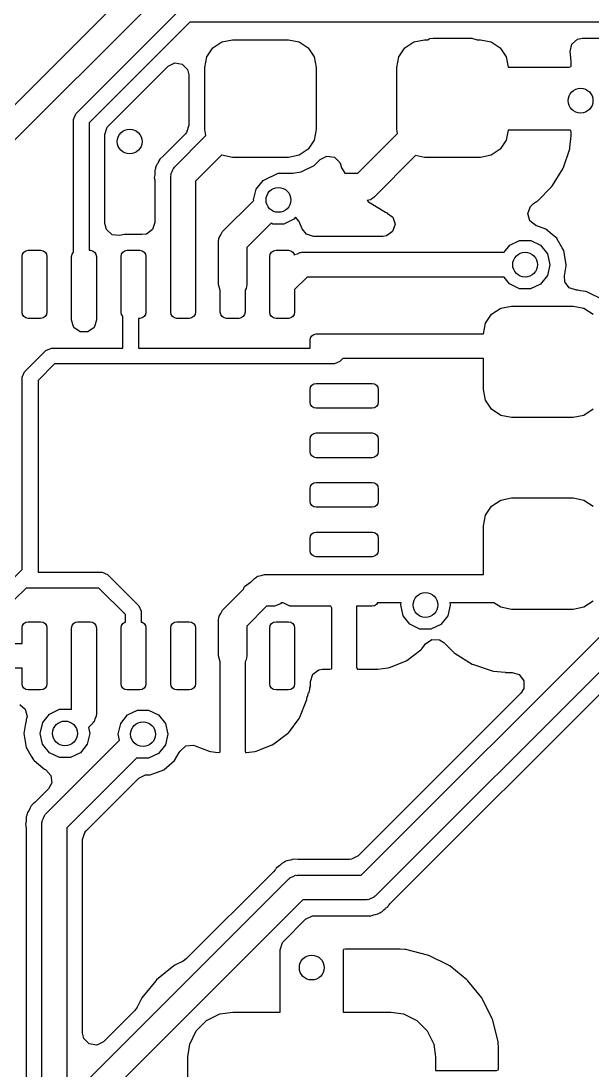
# Model space of a CAD drawing. Extents: x 3.59 to 5.68, y -3.55 to -1.66.
# Drawn here: x 3.7494 to 3.9312, y -2.2166 to -1.8828 of the extents above; entities that cross this region are included whole.
import ezdxf

# ---------------------------------------------------------------- set-up
doc = ezdxf.new("R2010")
doc.units = 0
doc.header["$MEASUREMENT"] = 0
doc.layers.add('BLACK', color=7, linetype='CONTINUOUS')

msp = doc.modelspace()

# ---------------------------------------------------------------- linework, layer by layer
at = {"layer": 'BLACK', "linetype": 'CONTINUOUS'}
for p, q in [((3.70438, -1.95248), (3.84259, -1.81426)), ((3.84701, -1.82098), (3.7111, -1.95689)), ((3.76677, -1.91237), (3.8002, -1.87894)), ((3.803, -1.88321), (3.77104, -1.91518)), ((4.02503, -1.88321), (3.803, -1.88321)), ((3.81037, -1.89138), (3.81325, -1.88946)), ((3.81325, -1.88946), (3.81664, -1.88878)), ((3.81664, -1.88878), (3.83435, -1.88878)), ((3.83435, -1.88878), (3.83774, -1.88946)), ((3.83774, -1.88946), (3.84062, -1.89138)), ((3.8714, -1.89138), (3.87427, -1.88946)), ((3.87427, -1.88946), (3.87766, -1.88878)), ((3.87766, -1.88878), (3.87871, -1.88878)), ((3.87871, -1.88878), (3.87921, -1.88842)), ((3.87921, -1.88842), (3.88042, -1.88823)), ((3.88042, -1.88823), (3.89262, -1.88823)), ((3.89262, -1.88823), (3.89433, -1.88878)), ((3.89433, -1.88878), (3.89538, -1.88878)), ((3.89538, -1.88878), (3.89877, -1.88946)), ((3.89877, -1.88946), (3.90164, -1.89138)), ((3.92441, -1.89017), (3.9262, -1.88856)), ((3.9262, -1.88856), (3.92778, -1.88823)), ((3.92778, -1.88823), (4.02134, -1.88823)), ((3.80845, -1.89425), (3.81037, -1.89138)), ((3.84062, -1.89138), (3.84254, -1.89425)), ((3.86948, -1.89425), (3.8714, -1.89138)), ((3.90164, -1.89138), (3.90356, -1.89425)), ((3.9239, -1.89253), (3.92441, -1.89017)), ((3.92423, -1.89562), (3.9239, -1.89253)), ((3.79611, -1.89721), (3.79825, -1.89611)), ((3.79825, -1.89611), (3.80063, -1.89649)), ((3.80778, -1.89764), (3.80845, -1.89425)), ((3.84254, -1.89425), (3.84321, -1.89764)), ((3.8688, -1.89764), (3.86948, -1.89425)), ((3.90356, -1.89425), (3.9042, -1.89748)), ((3.92424, -1.89583), (3.92423, -1.89562)), ((3.92424, -1.89716), (3.92424, -1.89583)), ((3.7772, -1.91611), (3.79611, -1.89721)), ((3.80063, -1.89649), (3.80234, -1.89819)), ((3.80234, -1.89819), (3.80276, -1.89996)), ((3.80778, -1.91733), (3.80778, -1.89764)), ((3.84321, -1.89764), (3.84321, -1.91733)), ((3.8688, -1.91733), (3.8688, -1.89764)), ((3.9042, -1.89748), (3.92362, -1.89748)), ((3.92362, -1.89748), (3.92412, -1.89732)), ((3.92412, -1.89732), (3.92424, -1.89716)), ((3.80276, -1.89996), (3.80276, -1.91594)), ((3.76604, -1.91414), (3.76677, -1.91237)), ((3.76604, -1.95629), (3.76604, -1.91414)), ((3.77104, -1.91518), (3.77104, -1.95571)), ((3.7768, -1.91658), (3.7772, -1.91611)), ((3.80276, -1.91594), (3.80202, -1.91823)), ((3.77606, -1.91887), (3.7768, -1.91658)), ((3.77606, -1.92102), (3.77606, -1.91887)), ((3.80162, -1.9187), (3.79479, -1.92552)), ((3.79811, -1.92931), (3.80816, -1.91925)), ((3.80202, -1.91823), (3.80162, -1.9187)), ((3.80816, -1.91925), (3.80778, -1.91733)), ((3.84321, -1.91733), (3.84254, -1.92072)), ((3.85645, -1.93119), (3.86905, -1.91859)), ((3.86905, -1.91859), (3.8688, -1.91733)), ((3.9042, -1.91748), (3.90356, -1.92072)), ((3.92391, -1.91748), (3.9042, -1.91748)), ((3.92385, -1.92301), (3.92423, -1.91934)), ((3.92407, -1.9176), (3.92391, -1.91748)), ((3.92424, -1.9181), (3.92407, -1.9176)), ((3.92423, -1.91934), (3.92424, -1.91914)), ((3.92424, -1.91914), (3.92424, -1.9181)), ((3.77604, -1.9211), (3.77606, -1.92102)), ((3.77606, -1.92119), (3.77604, -1.9211)), ((3.77606, -1.94722), (3.77606, -1.92119)), ((3.84254, -1.92072), (3.84062, -1.92359)), ((3.90356, -1.92072), (3.90164, -1.92359)), ((3.79465, -1.92566), (3.79348, -1.92671)), ((3.79479, -1.92552), (3.79465, -1.92566)), ((3.81312, -1.92543), (3.80483, -1.93372)), ((3.81325, -1.92551), (3.81312, -1.92543)), ((3.81664, -1.92619), (3.81325, -1.92551)), ((3.83435, -1.92619), (3.81664, -1.92619)), ((3.83774, -1.92551), (3.83435, -1.92619)), ((3.84062, -1.92359), (3.83774, -1.92551)), ((3.84446, -1.92684), (3.84661, -1.92575)), ((3.84661, -1.92575), (3.84899, -1.92612)), ((3.84899, -1.92612), (3.85069, -1.92782)), ((3.87476, -1.92561), (3.8615, -1.93887)), ((3.87766, -1.92619), (3.87476, -1.92561)), ((3.89538, -1.92619), (3.87766, -1.92619)), ((3.89877, -1.92551), (3.89538, -1.92619)), ((3.90164, -1.92359), (3.89877, -1.92551)), ((3.92178, -1.92939), (3.92376, -1.92342)), ((3.92376, -1.92342), (3.92385, -1.92301)), ((3.79216, -1.92951), (3.7921, -1.92981)), ((3.79228, -1.92921), (3.79216, -1.92951)), ((3.79234, -1.92881), (3.79228, -1.92921)), ((3.79256, -1.92847), (3.79234, -1.92881)), ((3.79283, -1.92806), (3.79256, -1.92847)), ((3.79256, -1.92847), (3.79256, -1.92847)), ((3.79312, -1.92752), (3.79283, -1.92806)), ((3.7933, -1.92713), (3.79312, -1.92752)), ((3.79332, -1.92708), (3.7933, -1.92713)), ((3.79348, -1.92671), (3.79332, -1.92708)), ((3.79332, -1.92708), (3.79332, -1.92708)), ((3.79796, -1.92959), (3.79811, -1.92931)), ((3.8384, -1.9308), (3.84254, -1.92877)), ((3.84254, -1.92877), (3.84446, -1.92684)), ((3.85069, -1.92782), (3.85092, -1.92836)), ((3.85092, -1.92836), (3.85128, -1.92944)), ((3.85128, -1.92944), (3.85147, -1.92984)), ((3.92159, -1.9298), (3.92178, -1.92939)), ((3.79189, -1.93169), (3.79175, -1.93257)), ((3.79175, -1.93257), (3.79185, -1.93297)), ((3.79193, -1.93108), (3.79189, -1.93169)), ((3.7921, -1.92981), (3.79193, -1.93019)), ((3.79193, -1.93019), (3.79193, -1.93108)), ((3.79695, -1.93209), (3.79705, -1.93179)), ((3.79695, -1.9754), (3.79695, -1.93209)), ((3.797, -1.93147), (3.79742, -1.93065)), ((3.79705, -1.93179), (3.797, -1.93147)), ((3.79742, -1.93065), (3.7977, -1.92978)), ((3.7977, -1.92978), (3.79796, -1.92959)), ((3.82629, -1.93352), (3.82892, -1.93226)), ((3.82892, -1.93226), (3.82894, -1.93223)), ((3.82894, -1.93223), (3.83113, -1.93123)), ((3.83113, -1.93123), (3.83157, -1.9312)), ((3.83157, -1.9312), (3.83384, -1.9312)), ((3.83384, -1.9312), (3.83391, -1.93119)), ((3.83391, -1.93119), (3.8358, -1.93119)), ((3.8358, -1.93119), (3.8384, -1.9308)), ((3.85147, -1.92984), (3.8523, -1.93119)), ((3.8523, -1.93119), (3.85645, -1.93119)), ((3.9183, -1.93514), (3.92159, -1.9298)), ((3.79185, -1.93297), (3.79187, -1.93329)), ((3.79187, -1.93329), (3.79193, -1.93378)), ((3.79193, -1.93378), (3.79193, -1.94682)), ((3.80483, -1.93372), (3.80483, -1.9754)), ((3.8241, -1.93626), (3.82629, -1.93352)), ((3.91359, -1.93994), (3.91802, -1.93549)), ((3.91802, -1.93549), (3.9183, -1.93514)), ((3.82331, -1.93967), (3.8241, -1.93626)), ((3.86065, -1.9395), (3.86047, -1.93964)), ((3.86075, -1.93947), (3.86065, -1.9395)), ((3.86086, -1.93935), (3.86075, -1.93947)), ((3.8615, -1.93887), (3.86086, -1.93935)), ((3.81346, -1.94977), (3.82336, -1.93987)), ((3.82336, -1.93987), (3.82331, -1.93967)), ((3.86047, -1.93964), (3.8594, -1.93987)), ((3.8594, -1.93987), (3.85949, -1.93997)), ((3.85949, -1.93997), (3.85985, -1.94025)), ((3.85985, -1.94025), (3.86519, -1.94354)), ((3.91043, -1.94399), (3.91125, -1.94173)), ((3.91125, -1.94173), (3.91227, -1.94081)), ((3.91227, -1.94081), (3.91323, -1.94022)), ((3.91323, -1.94022), (3.91359, -1.93994)), ((3.83608, -1.94586), (3.83292, -1.94737)), ((3.83666, -1.94513), (3.83608, -1.94586)), ((3.83776, -1.94658), (3.83666, -1.94513)), ((3.86519, -1.94354), (3.8658, -1.94383)), ((3.8658, -1.94383), (3.86578, -1.94388)), ((3.86578, -1.94388), (3.86751, -1.94515)), ((3.86751, -1.94515), (3.86824, -1.94744)), ((3.91109, -1.94631), (3.91043, -1.94399)), ((3.77655, -1.94913), (3.77606, -1.94722)), ((3.77832, -1.95076), (3.77655, -1.94913)), ((3.79119, -1.94911), (3.78924, -1.95053)), ((3.79193, -1.94682), (3.79119, -1.94911)), ((3.82887, -1.94709), (3.82114, -1.95482)), ((3.82942, -1.94736), (3.82887, -1.94709)), ((3.83292, -1.94737), (3.82942, -1.94736)), ((3.83802, -1.94704), (3.83776, -1.94658)), ((3.83874, -1.94886), (3.83802, -1.94704)), ((3.84007, -1.95057), (3.83874, -1.94886)), ((3.86824, -1.94744), (3.86748, -1.94973)), ((3.91299, -1.94779), (3.91109, -1.94631)), ((3.91614, -1.94894), (3.91299, -1.94779)), ((3.91822, -1.95068), (3.91614, -1.94894)), ((3.78071, -1.95105), (3.77832, -1.95076)), ((3.7823, -1.95073), (3.78071, -1.95105)), ((3.78249, -1.95069), (3.7823, -1.95073)), ((3.7878, -1.95069), (3.78249, -1.95069)), ((3.78924, -1.95053), (3.7878, -1.95068)), ((3.7878, -1.95068), (3.7878, -1.95069)), ((3.81214, -1.95296), (3.81225, -1.95216)), ((3.81224, -1.952), (3.81229, -1.95191)), ((3.81225, -1.95216), (3.81224, -1.952)), ((3.81229, -1.95191), (3.81232, -1.95168)), ((3.81232, -1.95168), (3.81292, -1.95075)), ((3.81292, -1.95075), (3.81346, -1.94977)), ((3.84237, -1.95132), (3.84007, -1.95057)), ((3.86434, -1.95132), (3.84237, -1.95132)), ((3.86553, -1.95114), (3.86434, -1.95132)), ((3.86748, -1.94973), (3.86553, -1.95114)), ((3.9047, -1.95411), (3.90785, -1.9526)), ((3.90785, -1.9526), (3.91136, -1.9526)), ((3.91136, -1.9526), (3.91451, -1.95412)), ((3.91923, -1.95152), (3.91822, -1.95068)), ((3.91963, -1.95186), (3.91923, -1.95152)), ((3.9198, -1.95216), (3.91963, -1.95186)), ((3.92138, -1.9549), (3.9198, -1.95216)), ((3.75029, -1.95629), (3.75092, -1.95586)), ((3.75092, -1.95586), (3.75168, -1.95571)), ((3.75168, -1.95571), (3.75561, -1.95571)), ((3.75561, -1.95571), (3.75637, -1.95586)), ((3.75637, -1.95586), (3.75701, -1.95629)), ((3.77104, -1.95571), (3.77136, -1.95571)), ((3.77136, -1.95571), (3.77212, -1.95586)), ((3.77212, -1.95586), (3.77275, -1.95629)), ((3.78178, -1.95629), (3.78242, -1.95586)), ((3.78242, -1.95586), (3.78317, -1.95571)), ((3.78317, -1.95571), (3.78711, -1.95571)), ((3.78711, -1.95571), (3.78786, -1.95586)), ((3.78786, -1.95586), (3.7885, -1.95629)), ((3.81214, -1.96654), (3.81214, -1.95296)), ((3.82114, -1.95482), (3.82114, -1.96654)), ((3.82903, -1.95629), (3.82966, -1.95586)), ((3.82966, -1.95586), (3.83042, -1.95571)), ((3.83042, -1.95571), (3.83435, -1.95571)), ((3.83435, -1.95571), (3.83511, -1.95586)), ((3.83511, -1.95586), (3.83575, -1.95629)), ((3.90292, -1.95634), (3.9047, -1.95411)), ((3.91451, -1.95412), (3.91669, -1.95686)), ((3.9219, -1.9558), (3.92138, -1.9549)), ((3.92269, -1.96028), (3.9219, -1.9558)), ((3.74971, -1.95768), (3.74986, -1.95693)), ((3.74971, -1.9754), (3.74971, -1.95768)), ((3.74986, -1.95693), (3.75029, -1.95629)), ((3.75701, -1.95629), (3.75743, -1.95693)), ((3.75743, -1.95693), (3.75758, -1.95768)), ((3.75758, -1.95768), (3.75758, -1.9754)), ((3.76546, -1.95768), (3.76561, -1.95693)), ((3.76546, -1.9779), (3.76546, -1.95768)), ((3.76561, -1.95693), (3.76603, -1.95629)), ((3.76603, -1.95629), (3.76604, -1.95629)), ((3.77275, -1.95629), (3.77318, -1.95693)), ((3.77318, -1.95693), (3.77333, -1.95768)), ((3.77333, -1.95768), (3.77333, -1.9779)), ((3.7812, -1.95768), (3.78135, -1.95693)), ((3.7812, -1.9754), (3.7812, -1.95768)), ((3.78135, -1.95693), (3.78178, -1.95629)), ((3.7885, -1.95629), (3.78893, -1.95693)), ((3.78893, -1.95693), (3.78908, -1.95768)), ((3.78908, -1.95768), (3.78908, -1.9754)), ((3.82845, -1.95768), (3.8286, -1.95693)), ((3.82845, -1.9754), (3.82845, -1.95768)), ((3.8286, -1.95693), (3.82903, -1.95629)), ((3.83575, -1.95629), (3.83617, -1.95693)), ((3.83617, -1.95693), (3.83623, -1.95723)), ((3.83623, -1.95723), (3.83634, -1.95709)), ((3.83634, -1.95709), (3.83721, -1.95681)), ((3.83721, -1.95681), (3.83803, -1.95639)), ((3.83803, -1.95639), (3.83835, -1.95644)), ((3.83835, -1.95644), (3.83865, -1.95634)), ((3.83865, -1.95634), (3.90292, -1.95634)), ((3.91669, -1.95686), (3.91747, -1.96028)), ((3.91747, -1.9603), (3.91668, -1.96371)), ((3.91747, -1.96028), (3.91747, -1.9603)), ((3.92206, -1.96383), (3.92263, -1.96061)), ((3.92263, -1.96061), (3.92269, -1.96028)), ((3.84028, -1.96421), (3.83632, -1.96817)), ((3.90292, -1.96421), (3.84028, -1.96421)), ((3.90468, -1.96642), (3.90292, -1.96421)), ((3.91668, -1.96371), (3.91449, -1.96645)), ((3.92219, -1.96572), (3.92206, -1.96383)), ((3.92361, -1.96767), (3.92219, -1.96572)), ((3.8127, -1.96846), (3.81214, -1.96654)), ((3.8127, -1.9754), (3.8127, -1.96846)), ((3.82095, -1.96782), (3.82057, -1.9684)), ((3.82057, -1.9684), (3.82057, -1.9754)), ((3.82114, -1.96654), (3.82095, -1.96782)), ((3.83632, -1.96817), (3.83632, -1.9754)), ((3.90783, -1.96795), (3.90468, -1.96642)), ((3.91133, -1.96796), (3.90783, -1.96795)), ((3.91449, -1.96645), (3.91133, -1.96796)), ((3.9259, -1.96841), (3.92361, -1.96767)), ((3.92622, -1.96841), (3.9259, -1.96841)), ((3.92636, -1.96843), (3.92622, -1.96841)), ((3.92716, -1.96855), (3.92636, -1.96843)), ((3.92636, -1.96843), (3.92636, -1.96843)), ((3.92893, -1.9688), (3.92716, -1.96855)), ((3.9292, -1.96894), (3.92893, -1.9688)), ((3.93088, -1.96976), (3.9292, -1.96894)), ((3.9292, -1.96894), (3.9292, -1.96894)), ((3.93308, -1.97083), (3.93088, -1.96976)), ((3.74986, -1.97615), (3.74971, -1.9754)), ((3.75029, -1.97679), (3.74986, -1.97615)), ((3.75743, -1.97615), (3.75701, -1.97679)), ((3.75758, -1.9754), (3.75743, -1.97615)), ((3.78135, -1.97615), (3.7812, -1.9754)), ((3.78172, -1.97669), (3.78135, -1.97615)), ((3.78893, -1.97615), (3.7885, -1.97679)), ((3.78908, -1.9754), (3.78893, -1.97615)), ((3.7971, -1.97615), (3.79695, -1.9754)), ((3.79753, -1.97679), (3.7971, -1.97615)), ((3.80468, -1.97615), (3.80425, -1.97679)), ((3.80483, -1.9754), (3.80468, -1.97615)), ((3.81285, -1.97615), (3.8127, -1.9754)), ((3.81328, -1.97679), (3.81285, -1.97615)), ((3.82042, -1.97615), (3.82, -1.97679)), ((3.82057, -1.9754), (3.82042, -1.97615)), ((3.8286, -1.97615), (3.82845, -1.9754)), ((3.82903, -1.97679), (3.8286, -1.97615)), ((3.83617, -1.97615), (3.83575, -1.97679)), ((3.83632, -1.9754), (3.83617, -1.97615)), ((3.89704, -1.9789), (3.89896, -1.97602)), ((3.89896, -1.97602), (3.90183, -1.9741)), ((3.90183, -1.9741), (3.90522, -1.97343)), ((3.90522, -1.97343), (3.92491, -1.97343)), ((3.92491, -1.97343), (3.9283, -1.9741)), ((3.9283, -1.9741), (3.93117, -1.97602)), ((3.75092, -1.97722), (3.75029, -1.97679)), ((3.75168, -1.97737), (3.75092, -1.97722)), ((3.75561, -1.97737), (3.75168, -1.97737)), ((3.75637, -1.97722), (3.75561, -1.97737)), ((3.75701, -1.97679), (3.75637, -1.97722)), ((3.76621, -1.98021), (3.76546, -1.9779)), ((3.77333, -1.9779), (3.77258, -1.98021)), ((3.78172, -1.98683), (3.78172, -1.97669)), ((3.78711, -1.97737), (3.78672, -1.97737)), ((3.78672, -1.97737), (3.78672, -1.98683)), ((3.78786, -1.97722), (3.78711, -1.97737)), ((3.7885, -1.97679), (3.78786, -1.97722)), ((3.79817, -1.97722), (3.79753, -1.97679)), ((3.79892, -1.97737), (3.79817, -1.97722)), ((3.80286, -1.97737), (3.79892, -1.97737)), ((3.80361, -1.97722), (3.80286, -1.97737)), ((3.80425, -1.97679), (3.80361, -1.97722)), ((3.81392, -1.97722), (3.81328, -1.97679)), ((3.81467, -1.97737), (3.81392, -1.97722)), ((3.81861, -1.97737), (3.81467, -1.97737)), ((3.81936, -1.97722), (3.81861, -1.97737)), ((3.82, -1.97679), (3.81936, -1.97722)), ((3.82966, -1.97722), (3.82903, -1.97679)), ((3.83042, -1.97737), (3.82966, -1.97722)), ((3.83435, -1.97737), (3.83042, -1.97737)), ((3.83511, -1.97722), (3.83435, -1.97737)), ((3.83575, -1.97679), (3.83511, -1.97722)), ((3.89636, -1.98229), (3.89704, -1.9789)), ((3.76818, -1.98164), (3.76621, -1.98021)), ((3.77061, -1.98164), (3.76818, -1.98164)), ((3.77258, -1.98021), (3.77061, -1.98164)), ((3.84139, -1.9835), (3.84182, -1.98286)), ((3.84182, -1.98286), (3.84246, -1.98244)), ((3.84246, -1.98244), (3.84321, -1.98229)), ((3.84321, -1.98229), (3.89636, -1.98229)), ((3.84124, -1.98426), (3.84139, -1.9835)), ((3.84124, -1.98683), (3.84124, -1.98426)), ((3.75052, -1.99431), (3.75726, -1.98757)), ((3.75726, -1.98757), (3.75903, -1.98683)), ((3.75903, -1.98683), (3.78172, -1.98683)), ((3.78672, -1.98683), (3.84124, -1.98683)), ((3.76007, -1.99183), (3.75479, -1.99711)), ((3.84896, -1.99183), (3.76007, -1.99183)), ((3.85073, -1.9911), (3.84896, -1.99183)), ((3.85167, -1.99016), (3.85073, -1.9911)), ((3.89636, -1.99016), (3.85167, -1.99016)), ((3.89636, -2), (3.89636, -1.99016)), ((3.74979, -1.99608), (3.75052, -1.99431)), ((3.74979, -2.05722), (3.74979, -1.99608)), ((3.75479, -1.99711), (3.75479, -2.05808)), ((3.84124, -2), (3.84139, -1.99925)), ((3.84139, -1.99925), (3.84182, -1.99861)), ((3.84182, -1.99861), (3.84246, -1.99819)), ((3.84246, -1.99819), (3.84321, -1.99804)), ((3.84321, -1.99804), (3.86093, -1.99804)), ((3.86093, -1.99804), (3.86168, -1.99819)), ((3.86168, -1.99819), (3.86232, -1.99861)), ((3.86232, -1.99861), (3.86275, -1.99925)), ((3.86275, -1.99925), (3.8629, -2)), ((3.84124, -2.00394), (3.84124, -2)), ((3.8629, -2), (3.8629, -2.00394)), ((3.89704, -2.00339), (3.89636, -2)), ((3.84139, -2.00469), (3.84124, -2.00394)), ((3.84182, -2.00533), (3.84139, -2.00469)), ((3.84246, -2.00576), (3.84182, -2.00533)), ((3.84321, -2.00591), (3.84246, -2.00576)), ((3.86093, -2.00591), (3.84321, -2.00591)), ((3.86168, -2.00576), (3.86093, -2.00591)), ((3.86232, -2.00533), (3.86168, -2.00576)), ((3.86275, -2.00469), (3.86232, -2.00533)), ((3.8629, -2.00394), (3.86275, -2.00469)), ((3.89896, -2.00627), (3.89704, -2.00339)), ((3.90183, -2.00819), (3.89896, -2.00627)), ((3.93117, -2.00627), (3.9283, -2.00819)), ((3.90522, -2.00886), (3.90183, -2.00819)), ((3.92491, -2.00886), (3.90522, -2.00886)), ((3.9283, -2.00819), (3.92491, -2.00886)), ((3.84124, -2.01575), (3.84139, -2.015)), ((3.84124, -2.01969), (3.84124, -2.01575)), ((3.84139, -2.015), (3.84182, -2.01436)), ((3.84182, -2.01436), (3.84246, -2.01393)), ((3.84246, -2.01393), (3.84321, -2.01378)), ((3.84321, -2.01378), (3.86093, -2.01378)), ((3.86093, -2.01378), (3.86168, -2.01393)), ((3.86168, -2.01393), (3.86232, -2.01436)), ((3.86232, -2.01436), (3.86275, -2.015)), ((3.86275, -2.015), (3.8629, -2.01575)), ((3.8629, -2.01575), (3.8629, -2.01969)), ((3.84139, -2.02044), (3.84124, -2.01969)), ((3.8629, -2.01969), (3.86275, -2.02044)), ((3.84182, -2.02108), (3.84139, -2.02044)), ((3.84246, -2.02151), (3.84182, -2.02108)), ((3.84321, -2.02166), (3.84246, -2.02151)), ((3.86093, -2.02166), (3.84321, -2.02166)), ((3.86168, -2.02151), (3.86093, -2.02166)), ((3.86232, -2.02108), (3.86168, -2.02151)), ((3.86275, -2.02044), (3.86232, -2.02108)), ((3.84182, -2.03011), (3.84246, -2.02968)), ((3.84246, -2.02968), (3.84321, -2.02953)), ((3.84321, -2.02953), (3.86093, -2.02953)), ((3.86093, -2.02953), (3.86168, -2.02968)), ((3.86168, -2.02968), (3.86232, -2.03011)), ((3.84124, -2.0315), (3.84139, -2.03075)), ((3.84124, -2.03544), (3.84124, -2.0315)), ((3.84139, -2.03075), (3.84182, -2.03011)), ((3.86232, -2.03011), (3.86275, -2.03075)), ((3.86275, -2.03075), (3.8629, -2.0315)), ((3.8629, -2.0315), (3.8629, -2.03544)), ((3.84139, -2.03619), (3.84124, -2.03544)), ((3.84182, -2.03683), (3.84139, -2.03619)), ((3.86275, -2.03619), (3.86232, -2.03683)), ((3.8629, -2.03544), (3.86275, -2.03619)), ((3.89896, -2.03705), (3.90183, -2.03513)), ((3.90183, -2.03513), (3.90522, -2.03445)), ((3.90522, -2.03445), (3.92491, -2.03445)), ((3.92491, -2.03445), (3.9283, -2.03513)), ((3.9283, -2.03513), (3.93117, -2.03705)), ((3.84246, -2.03726), (3.84182, -2.03683)), ((3.84321, -2.03741), (3.84246, -2.03726)), ((3.86093, -2.03741), (3.84321, -2.03741)), ((3.86168, -2.03726), (3.86093, -2.03741)), ((3.86232, -2.03683), (3.86168, -2.03726)), ((3.89704, -2.03992), (3.89896, -2.03705)), ((3.89636, -2.04331), (3.89704, -2.03992)), ((3.84139, -2.04649), (3.84182, -2.04586)), ((3.84182, -2.04586), (3.84246, -2.04543)), ((3.84246, -2.04543), (3.84321, -2.04528)), ((3.84321, -2.04528), (3.86093, -2.04528)), ((3.86093, -2.04528), (3.86168, -2.04543)), ((3.86168, -2.04543), (3.86232, -2.04586)), ((3.86232, -2.04586), (3.86275, -2.04649)), ((3.89636, -2.05874), (3.89636, -2.04331)), ((3.84124, -2.04725), (3.84139, -2.04649)), ((3.84124, -2.05119), (3.84124, -2.04725)), ((3.86275, -2.04649), (3.8629, -2.04725)), ((3.8629, -2.04725), (3.8629, -2.05119)), ((3.84139, -2.05194), (3.84124, -2.05119)), ((3.84182, -2.05258), (3.84139, -2.05194)), ((3.84246, -2.053), (3.84182, -2.05258)), ((3.84321, -2.05315), (3.84246, -2.053)), ((3.86168, -2.053), (3.86093, -2.05315)), ((3.86232, -2.05258), (3.86168, -2.053)), ((3.86275, -2.05194), (3.86232, -2.05258)), ((3.8629, -2.05119), (3.86275, -2.05194)), ((3.86093, -2.05315), (3.84321, -2.05315)), ((3.74466, -2.06235), (3.74979, -2.05722)), ((3.75479, -2.05808), (3.77515, -2.05808)), ((3.77515, -2.05808), (3.77692, -2.05882)), ((3.77692, -2.05882), (3.78681, -2.0687)), ((3.82357, -2.06006), (3.82421, -2.05958)), ((3.82421, -2.05958), (3.82432, -2.05946)), ((3.82432, -2.05946), (3.82441, -2.05943)), ((3.82441, -2.05943), (3.8246, -2.05929)), ((3.8246, -2.05929), (3.82568, -2.05906)), ((3.82568, -2.05906), (3.82675, -2.05874)), ((3.82675, -2.05874), (3.89636, -2.05874)), ((3.75099, -2.06308), (3.74734, -2.06673)), ((3.77412, -2.06308), (3.75099, -2.06308)), ((3.78254, -2.07151), (3.77412, -2.06308)), ((3.82014, -2.06349), (3.82041, -2.06263)), ((3.82041, -2.06263), (3.82236, -2.06122)), ((3.82236, -2.06122), (3.82242, -2.06121)), ((3.82242, -2.06121), (3.82357, -2.06006)), ((3.81346, -2.07017), (3.82014, -2.06349)), ((3.85748, -2.15437), (3.94776, -2.06409)), ((3.78681, -2.0687), (3.78754, -2.07047)), ((3.82745, -2.0689), (3.82114, -2.07521)), ((3.82885, -2.0689), (3.82745, -2.0689)), ((3.82935, -2.06885), (3.82885, -2.0689)), ((3.82954, -2.06884), (3.82935, -2.06886)), ((3.82935, -2.06886), (3.82935, -2.06885)), ((3.82973, -2.0688), (3.82954, -2.06884)), ((3.82991, -2.0688), (3.82973, -2.0688)), ((3.83182, -2.06808), (3.82991, -2.0688)), ((3.83206, -2.06774), (3.83182, -2.06808)), ((3.8326, -2.06774), (3.83206, -2.06774)), ((3.83265, -2.06784), (3.8326, -2.06774)), ((3.83486, -2.0688), (3.83265, -2.06784)), ((3.83504, -2.0688), (3.83486, -2.0688)), ((3.83523, -2.06884), (3.83504, -2.0688)), ((3.83542, -2.06886), (3.83523, -2.06884)), ((3.83592, -2.0689), (3.83542, -2.06885)), ((3.83542, -2.06885), (3.83542, -2.06886)), ((3.84781, -2.0689), (3.83592, -2.0689)), ((3.84797, -2.06902), (3.84781, -2.0689)), ((3.84813, -2.06952), (3.84797, -2.06902)), ((3.84813, -2.08858), (3.84813, -2.06952)), ((3.86093, -2.0689), (3.85601, -2.0689)), ((3.85601, -2.0689), (3.85601, -2.08828)), ((3.86168, -2.06875), (3.86093, -2.0689)), ((3.86232, -2.06832), (3.86168, -2.06875)), ((3.86271, -2.06774), (3.86232, -2.06832)), ((3.87022, -2.06774), (3.86271, -2.06774)), ((3.87005, -2.06846), (3.87022, -2.06774)), ((3.87082, -2.07188), (3.87005, -2.06846)), ((3.8858, -2.0685), (3.88501, -2.07192)), ((3.89963, -2.06774), (3.88563, -2.06774)), ((3.88563, -2.06774), (3.8858, -2.06848)), ((3.8858, -2.06848), (3.8858, -2.0685)), ((3.90183, -2.06921), (3.89963, -2.06774)), ((3.90522, -2.06989), (3.90183, -2.06921)), ((3.9283, -2.06921), (3.92491, -2.06989)), ((3.93117, -2.06729), (3.9283, -2.06921)), ((3.78254, -2.07395), (3.78254, -2.07151)), ((3.78754, -2.07047), (3.78754, -2.07391)), ((3.81214, -2.07335), (3.81225, -2.07256)), ((3.81224, -2.07239), (3.81229, -2.0723)), ((3.81225, -2.07256), (3.81224, -2.07239)), ((3.81229, -2.0723), (3.81232, -2.07207)), ((3.81232, -2.07207), (3.81292, -2.07114)), ((3.81292, -2.07114), (3.81346, -2.07017)), ((3.95217, -2.07081), (3.86189, -2.16109)), ((3.873, -2.07462), (3.87082, -2.07188)), ((3.88501, -2.07192), (3.88282, -2.07465)), ((3.92491, -2.06989), (3.90522, -2.06989)), ((3.74971, -2.07579), (3.74986, -2.07504)), ((3.74971, -2.08071), (3.74971, -2.07579)), ((3.74986, -2.07504), (3.75029, -2.0744)), ((3.75029, -2.0744), (3.75092, -2.07397)), ((3.75092, -2.07397), (3.75168, -2.07382)), ((3.75168, -2.07382), (3.75561, -2.07382)), ((3.75561, -2.07382), (3.75637, -2.07397)), ((3.75637, -2.07397), (3.75701, -2.0744)), ((3.75701, -2.0744), (3.75743, -2.07504)), ((3.75743, -2.07504), (3.75758, -2.07579)), ((3.75758, -2.07579), (3.75758, -2.09351)), ((3.76546, -2.07579), (3.76561, -2.07504)), ((3.76546, -2.10165), (3.76546, -2.07579)), ((3.76561, -2.07504), (3.76603, -2.0744)), ((3.76603, -2.0744), (3.76667, -2.07397)), ((3.76667, -2.07397), (3.76743, -2.07382)), ((3.76743, -2.07382), (3.77136, -2.07382)), ((3.77136, -2.07382), (3.77212, -2.07397)), ((3.77212, -2.07397), (3.77275, -2.0744)), ((3.77275, -2.0744), (3.77318, -2.07504)), ((3.77318, -2.07504), (3.77333, -2.07579)), ((3.77333, -2.07579), (3.77333, -2.10328)), ((3.7812, -2.07579), (3.78135, -2.07504)), ((3.7812, -2.09351), (3.7812, -2.07579)), ((3.78135, -2.07504), (3.78178, -2.0744)), ((3.78178, -2.0744), (3.78242, -2.07397)), ((3.78242, -2.07397), (3.78254, -2.07395)), ((3.78754, -2.07391), (3.78786, -2.07397)), ((3.78786, -2.07397), (3.7885, -2.0744)), ((3.7885, -2.0744), (3.78893, -2.07504)), ((3.78893, -2.07504), (3.78908, -2.07579)), ((3.78908, -2.07579), (3.78908, -2.09351)), ((3.79695, -2.07579), (3.7971, -2.07504)), ((3.79695, -2.09351), (3.79695, -2.07579)), ((3.7971, -2.07504), (3.79753, -2.0744)), ((3.79753, -2.0744), (3.79817, -2.07397)), ((3.79817, -2.07397), (3.79892, -2.07382)), ((3.79892, -2.07382), (3.80286, -2.07382)), ((3.80286, -2.07382), (3.80361, -2.07397)), ((3.80361, -2.07397), (3.80425, -2.0744)), ((3.80425, -2.0744), (3.80468, -2.07504)), ((3.80468, -2.07504), (3.80483, -2.07579)), ((3.80483, -2.07579), (3.80483, -2.09351)), ((3.81214, -2.08465), (3.81214, -2.07335)), ((3.82114, -2.07521), (3.82114, -2.08465)), ((3.82845, -2.07579), (3.8286, -2.07504)), ((3.82845, -2.09351), (3.82845, -2.07579)), ((3.8286, -2.07504), (3.82903, -2.0744)), ((3.82903, -2.0744), (3.82966, -2.07397)), ((3.82966, -2.07397), (3.83042, -2.07382)), ((3.83042, -2.07382), (3.83435, -2.07382)), ((3.83435, -2.07382), (3.83511, -2.07397)), ((3.83511, -2.07397), (3.83575, -2.0744)), ((3.83575, -2.0744), (3.83617, -2.07504)), ((3.83617, -2.07504), (3.83632, -2.07579)), ((3.83632, -2.07579), (3.83632, -2.09351)), ((3.87615, -2.07615), (3.873, -2.07462)), ((3.87966, -2.07616), (3.87615, -2.07615)), ((3.88282, -2.07465), (3.87966, -2.07616)), ((3.86664, -2.16344), (3.95311, -2.07698)), ((3.87796, -2.08084), (3.87993, -2.07946)), ((3.87993, -2.07946), (3.88234, -2.07951)), ((3.88234, -2.07951), (3.88381, -2.08044)), ((3.66884, -2.08071), (3.74971, -2.08071)), ((3.87203, -2.08609), (3.8764, -2.08277)), ((3.8764, -2.08277), (3.87677, -2.0824)), ((3.87677, -2.0824), (3.87796, -2.08084)), ((3.88381, -2.08044), (3.88705, -2.08367)), ((3.8127, -2.08657), (3.81214, -2.08465)), ((3.82095, -2.08593), (3.82057, -2.08651)), ((3.82114, -2.08465), (3.82095, -2.08593)), ((3.86645, -2.08838), (3.87157, -2.08635)), ((3.87157, -2.08635), (3.87203, -2.08609)), ((3.88705, -2.08367), (3.88741, -2.08395)), ((3.88741, -2.08395), (3.89275, -2.08724)), ((3.74971, -2.08859), (3.66721, -2.08859)), ((3.74971, -2.09351), (3.74971, -2.08859)), ((3.8127, -2.11502), (3.8127, -2.08657)), ((3.82057, -2.08651), (3.82057, -2.11483)), ((3.84209, -2.09051), (3.84404, -2.08909)), ((3.84404, -2.08909), (3.84524, -2.0889)), ((3.84524, -2.0889), (3.84752, -2.0889)), ((3.84752, -2.0889), (3.84802, -2.08874)), ((3.84802, -2.08874), (3.84813, -2.08858)), ((3.85601, -2.08828), (3.85617, -2.08878)), ((3.85617, -2.08878), (3.85633, -2.0889)), ((3.85633, -2.0889), (3.86252, -2.0889)), ((3.86252, -2.0889), (3.86275, -2.08889)), ((3.86275, -2.08889), (3.86597, -2.0885)), ((3.86597, -2.0885), (3.86645, -2.08838)), ((3.89275, -2.08724), (3.89316, -2.08743)), ((3.89316, -2.08743), (3.89913, -2.08941)), ((3.89913, -2.08941), (3.89954, -2.0895)), ((3.89954, -2.0895), (3.9032, -2.08988)), ((3.84134, -2.0928), (3.84209, -2.09051)), ((3.84134, -2.0942), (3.84134, -2.0928)), ((3.9032, -2.08988), (3.9034, -2.08989)), ((3.9034, -2.08989), (3.90546, -2.08989)), ((3.90546, -2.08989), (3.90775, -2.09063)), ((3.90775, -2.09063), (3.90916, -2.09258)), ((3.90916, -2.09258), (3.90916, -2.09499)), ((3.74986, -2.09426), (3.74971, -2.09351)), ((3.75029, -2.0949), (3.74986, -2.09426)), ((3.75092, -2.09533), (3.75029, -2.0949)), ((3.75168, -2.09548), (3.75092, -2.09533)), ((3.75561, -2.09548), (3.75168, -2.09548)), ((3.75637, -2.09533), (3.75561, -2.09548)), ((3.75701, -2.0949), (3.75637, -2.09533)), ((3.75743, -2.09426), (3.75701, -2.0949)), ((3.75758, -2.09351), (3.75743, -2.09426)), ((3.78135, -2.09426), (3.7812, -2.09351)), ((3.78178, -2.0949), (3.78135, -2.09426)), ((3.78242, -2.09533), (3.78178, -2.0949)), ((3.78317, -2.09548), (3.78242, -2.09533)), ((3.78711, -2.09548), (3.78317, -2.09548)), ((3.78786, -2.09533), (3.78711, -2.09548)), ((3.7885, -2.0949), (3.78786, -2.09533)), ((3.78893, -2.09426), (3.7885, -2.0949)), ((3.78908, -2.09351), (3.78893, -2.09426)), ((3.7971, -2.09426), (3.79695, -2.09351)), ((3.79753, -2.0949), (3.7971, -2.09426)), ((3.79817, -2.09533), (3.79753, -2.0949)), ((3.79892, -2.09548), (3.79817, -2.09533)), ((3.80286, -2.09548), (3.79892, -2.09548)), ((3.80361, -2.09533), (3.80286, -2.09548)), ((3.80425, -2.0949), (3.80361, -2.09533)), ((3.80468, -2.09426), (3.80425, -2.0949)), ((3.80483, -2.09351), (3.80468, -2.09426)), ((3.8286, -2.09426), (3.82845, -2.09351)), ((3.82903, -2.0949), (3.8286, -2.09426)), ((3.82966, -2.09533), (3.82903, -2.0949)), ((3.83042, -2.09548), (3.82966, -2.09533)), ((3.83435, -2.09548), (3.83042, -2.09548)), ((3.83511, -2.09533), (3.83435, -2.09548)), ((3.83575, -2.0949), (3.83511, -2.09533)), ((3.83617, -2.09426), (3.83575, -2.0949)), ((3.83632, -2.09351), (3.83617, -2.09426)), ((3.84072, -2.09655), (3.84094, -2.09623)), ((3.84094, -2.09623), (3.84112, -2.09531)), ((3.84112, -2.09531), (3.84121, -2.09485)), ((3.84121, -2.09485), (3.84134, -2.0942)), ((3.90916, -2.09499), (3.90821, -2.09654)), ((3.83802, -2.10415), (3.84005, -2.09903)), ((3.84005, -2.09903), (3.84017, -2.09855)), ((3.84017, -2.09855), (3.84023, -2.09805)), ((3.84023, -2.09805), (3.84064, -2.09694)), ((3.84058, -2.09691), (3.84072, -2.09655)), ((3.84064, -2.09694), (3.84058, -2.09691)), ((3.90821, -2.09654), (3.88231, -2.12244)), ((3.74905, -2.10011), (3.75075, -2.10156)), ((3.75075, -2.10156), (3.75131, -2.1039)), ((3.75627, -2.10589), (3.75846, -2.10315)), ((3.75846, -2.10315), (3.76161, -2.10164)), ((3.76161, -2.10164), (3.76512, -2.10164)), ((3.76512, -2.10164), (3.76535, -2.10175)), ((3.76535, -2.10175), (3.76546, -2.10165)), ((3.78327, -2.10338), (3.78642, -2.10187)), ((3.78642, -2.10187), (3.78993, -2.10187)), ((3.78993, -2.10187), (3.79308, -2.10339)), ((3.751, -2.10517), (3.75071, -2.1068)), ((3.75106, -2.10484), (3.751, -2.10517)), ((3.751, -2.10517), (3.751, -2.10517)), ((3.75113, -2.1047), (3.75106, -2.10484)), ((3.75131, -2.1039), (3.75113, -2.1047)), ((3.75548, -2.1093), (3.75627, -2.10589)), ((3.77218, -2.10606), (3.7708, -2.10744)), ((3.77232, -2.10578), (3.77218, -2.10606)), ((3.77258, -2.10559), (3.77232, -2.10578)), ((3.77286, -2.10472), (3.77258, -2.10559)), ((3.77328, -2.1039), (3.77286, -2.10472)), ((3.77333, -2.10328), (3.77323, -2.10358)), ((3.77323, -2.10358), (3.77328, -2.1039)), ((3.7803, -2.10953), (3.78108, -2.10612)), ((3.78108, -2.10612), (3.78327, -2.10338)), ((3.79308, -2.10339), (3.79526, -2.10613)), ((3.79526, -2.10613), (3.79604, -2.10955)), ((3.83445, -2.10898), (3.83776, -2.10461)), ((3.83776, -2.10461), (3.83802, -2.10415)), ((3.75071, -2.1068), (3.75027, -2.10931)), ((3.75027, -2.10931), (3.75106, -2.11379)), ((3.75626, -2.11272), (3.75548, -2.1093)), ((3.77123, -2.10934), (3.77044, -2.11275)), ((3.7708, -2.10744), (3.77123, -2.10931)), ((3.77123, -2.10931), (3.77123, -2.10934)), ((3.78072, -2.11143), (3.7803, -2.10953)), ((3.79604, -2.10957), (3.79525, -2.11299)), ((3.79604, -2.10955), (3.79604, -2.10957)), ((3.8297, -2.11267), (3.83407, -2.10935)), ((3.83407, -2.10935), (3.83445, -2.10898)), ((3.75844, -2.11546), (3.75626, -2.11272)), ((3.7572, -2.13495), (3.78072, -2.11143)), ((3.77044, -2.11275), (3.76825, -2.11549)), ((3.79525, -2.11299), (3.79306, -2.11572)), ((3.80176, -2.11328), (3.80416, -2.11303)), ((3.80416, -2.11303), (3.80478, -2.11322)), ((3.82413, -2.11495), (3.82925, -2.11292)), ((3.82925, -2.11292), (3.8297, -2.11267)), ((3.75106, -2.11379), (3.75123, -2.11409)), ((3.75123, -2.11409), (3.75123, -2.11409)), ((3.75123, -2.11409), (3.75265, -2.11656)), ((3.76159, -2.11699), (3.75844, -2.11546)), ((3.76825, -2.11549), (3.76509, -2.117)), ((3.79306, -2.11572), (3.7899, -2.11723)), ((3.7982, -2.11796), (3.79969, -2.11537)), ((3.79969, -2.11537), (3.79997, -2.1149)), ((3.79997, -2.1149), (3.80176, -2.11328)), ((3.80478, -2.11322), (3.80915, -2.11495)), ((3.80915, -2.11495), (3.80963, -2.11507)), ((3.80963, -2.11507), (3.81209, -2.11537)), ((3.81209, -2.11537), (3.8126, -2.11527)), ((3.8126, -2.11527), (3.81266, -2.11521)), ((3.81266, -2.11521), (3.8127, -2.11502)), ((3.82057, -2.11483), (3.82074, -2.11533)), ((3.82074, -2.11533), (3.8208, -2.11537)), ((3.8208, -2.11537), (3.821, -2.11539)), ((3.821, -2.11539), (3.82365, -2.11507)), ((3.82365, -2.11507), (3.82413, -2.11495)), ((3.75265, -2.11656), (3.75333, -2.11773)), ((3.75333, -2.11773), (3.75359, -2.11795)), ((3.75359, -2.11795), (3.75632, -2.12024)), ((3.76509, -2.117), (3.76159, -2.11699)), ((3.78617, -2.11711), (3.76392, -2.13936)), ((3.7864, -2.11722), (3.78617, -2.11711)), ((3.7899, -2.11723), (3.7864, -2.11722)), ((3.79472, -2.12089), (3.7982, -2.11796)), ((3.75632, -2.12024), (3.75681, -2.12065)), ((3.75681, -2.12065), (3.75713, -2.12077)), ((3.75713, -2.12077), (3.75726, -2.12085)), ((3.75726, -2.12085), (3.75888, -2.12264)), ((3.75888, -2.12264), (3.75913, -2.12503)), ((3.7868, -2.12358), (3.78895, -2.12249)), ((3.78895, -2.12249), (3.78956, -2.12244)), ((3.78956, -2.12244), (3.79044, -2.12244)), ((3.79044, -2.12244), (3.79472, -2.12089)), ((3.88231, -2.12244), (3.85654, -2.14821)), ((3.75913, -2.12503), (3.75807, -2.12698)), ((3.77008, -2.1403), (3.7868, -2.12358)), ((3.75807, -2.12698), (3.75389, -2.13116)), ((3.75221, -2.13317), (3.75192, -2.1337)), ((3.75239, -2.13278), (3.75221, -2.13317)), ((3.75241, -2.13272), (3.75239, -2.13278)), ((3.75258, -2.13235), (3.75241, -2.13272)), ((3.75241, -2.13272), (3.75241, -2.13272)), ((3.75325, -2.13174), (3.75258, -2.13235)), ((3.75374, -2.1313), (3.75325, -2.13174)), ((3.75389, -2.13116), (3.75374, -2.1313)), ((3.75119, -2.13545), (3.75103, -2.13583)), ((3.75103, -2.13583), (3.75103, -2.13672)), ((3.75126, -2.13515), (3.75119, -2.13545)), ((3.75137, -2.13486), (3.75126, -2.13515)), ((3.75144, -2.13445), (3.75137, -2.13486)), ((3.75166, -2.13411), (3.75144, -2.13445)), ((3.75192, -2.1337), (3.75166, -2.13411)), ((3.75166, -2.13411), (3.75166, -2.13411)), ((3.7561, -2.13712), (3.75651, -2.1363)), ((3.75651, -2.1363), (3.7568, -2.13542)), ((3.7568, -2.13542), (3.75706, -2.13523)), ((3.75706, -2.13523), (3.7572, -2.13495)), ((3.75093, -2.13765), (3.75084, -2.13821)), ((3.75084, -2.13821), (3.75095, -2.13861)), ((3.75098, -2.13733), (3.75093, -2.13765)), ((3.75095, -2.13861), (3.75096, -2.13894)), ((3.75096, -2.13894), (3.75103, -2.13942)), ((3.75103, -2.13672), (3.75098, -2.13733)), ((3.75103, -2.13942), (3.75103, -2.34982)), ((3.75605, -2.13773), (3.75615, -2.13743)), ((3.75605, -2.95548), (3.75605, -2.13773)), ((3.75615, -2.13743), (3.7561, -2.13712)), ((3.76392, -2.13936), (3.76392, -2.95385)), ((3.76894, -2.14306), (3.76969, -2.14077)), ((3.76894, -2.20456), (3.76894, -2.14306)), ((3.76969, -2.14077), (3.77008, -2.1403)), ((3.83442, -2.14976), (3.83355, -2.14994)), ((3.83501, -2.14958), (3.83442, -2.14976)), ((3.83584, -2.14926), (3.83501, -2.14958)), ((3.8374, -2.14935), (3.83584, -2.14926)), ((3.83761, -2.14935), (3.8374, -2.14935)), ((3.85379, -2.14935), (3.83761, -2.14935)), ((3.8544, -2.1493), (3.85379, -2.14935)), ((3.85654, -2.14821), (3.8544, -2.1493)), ((3.82974, -2.15317), (3.8019, -2.18101)), ((3.83004, -2.15278), (3.82974, -2.15317)), ((3.83026, -2.15253), (3.83004, -2.15278)), ((3.83047, -2.15218), (3.83026, -2.15253)), ((3.83119, -2.15166), (3.83047, -2.15218)), ((3.83165, -2.15126), (3.83119, -2.15166)), ((3.83228, -2.15063), (3.83165, -2.15126)), ((3.83267, -2.15048), (3.83228, -2.15063)), ((3.83293, -2.15031), (3.83267, -2.15048)), ((3.83322, -2.15018), (3.83293, -2.15031)), ((3.83355, -2.14994), (3.83322, -2.15018)), ((3.77008, -2.21993), (3.83449, -2.15552)), ((3.83449, -2.15552), (3.83477, -2.15538)), ((3.83477, -2.15538), (3.83496, -2.15512)), ((3.83496, -2.15512), (3.83583, -2.15484)), ((3.83583, -2.15484), (3.83666, -2.15442)), ((3.83666, -2.15442), (3.83697, -2.15447)), ((3.83697, -2.15447), (3.83727, -2.15437)), ((3.83727, -2.15437), (3.85748, -2.15437)), ((3.8389, -2.16224), (3.7768, -2.22434)), ((3.85911, -2.16224), (3.8389, -2.16224)), ((3.85941, -2.16215), (3.85911, -2.16224)), ((3.85973, -2.1622), (3.85941, -2.16215)), ((3.86055, -2.16178), (3.85973, -2.1622)), ((3.86142, -2.16149), (3.86055, -2.16178)), ((3.86161, -2.16124), (3.86142, -2.16149)), ((3.86189, -2.16109), (3.86161, -2.16124)), ((3.86283, -2.16667), (3.86317, -2.16643)), ((3.86317, -2.16643), (3.86345, -2.1663)), ((3.86345, -2.1663), (3.86371, -2.16613)), ((3.86371, -2.16613), (3.8641, -2.16599)), ((3.8641, -2.16599), (3.86473, -2.16536)), ((3.86473, -2.16536), (3.86519, -2.16496)), ((3.86519, -2.16496), (3.86526, -2.16491)), ((3.86526, -2.16491), (3.86592, -2.16443)), ((3.86592, -2.16443), (3.86612, -2.16408)), ((3.86612, -2.16408), (3.86634, -2.16383)), ((3.86634, -2.16383), (3.86664, -2.16344)), ((3.83293, -2.17532), (3.83984, -2.16841)), ((3.83984, -2.16841), (3.84199, -2.16731)), ((3.84199, -2.16731), (3.8426, -2.16726)), ((3.8426, -2.16726), (3.85877, -2.16726)), ((3.85877, -2.16726), (3.85898, -2.16727)), ((3.85898, -2.16727), (3.86013, -2.16733)), ((3.86013, -2.16733), (3.86013, -2.16733)), ((3.86013, -2.16733), (3.86054, -2.16735)), ((3.86054, -2.16735), (3.86093, -2.1672)), ((3.86093, -2.1672), (3.86138, -2.16703)), ((3.86093, -2.1672), (3.86093, -2.1672)), ((3.86138, -2.16703), (3.86196, -2.16686)), ((3.86196, -2.16686), (3.86201, -2.16685)), ((3.86201, -2.16685), (3.86283, -2.16667)), ((3.83178, -2.17808), (3.83253, -2.17579)), ((3.83253, -2.17579), (3.83293, -2.17532)), ((3.83178, -2.19789), (3.83178, -2.17808)), ((3.8519, -2.17805), (3.85178, -2.17821)), ((3.85178, -2.17821), (3.85178, -2.19789)), ((3.8524, -2.17789), (3.8519, -2.17805)), ((3.86978, -2.17789), (3.8524, -2.17789)), ((3.86991, -2.17789), (3.86978, -2.17789)), ((3.87139, -2.17799), (3.86991, -2.17789)), ((3.87173, -2.17805), (3.87139, -2.17799)), ((3.87858, -2.17976), (3.87173, -2.17805)), ((3.87897, -2.1799), (3.87858, -2.17976)), ((3.88527, -2.18303), (3.87897, -2.1799)), ((3.79795, -2.18325), (3.79247, -2.18765)), ((3.7983, -2.18303), (3.79795, -2.18325)), ((3.80088, -2.18175), (3.7983, -2.18303)), ((3.8019, -2.18101), (3.80088, -2.18175)), ((3.88562, -2.18325), (3.88527, -2.18303)), ((3.89109, -2.18765), (3.88562, -2.18325)), ((3.79218, -2.18795), (3.78777, -2.19342)), ((3.79247, -2.18765), (3.79218, -2.18795)), ((3.89139, -2.18795), (3.89109, -2.18765)), ((3.89579, -2.19342), (3.89139, -2.18795)), ((3.78627, -2.19636), (3.78553, -2.19738)), ((3.78755, -2.19378), (3.78627, -2.19636)), ((3.78777, -2.19342), (3.78755, -2.19378)), ((3.89602, -2.19378), (3.89579, -2.19342)), ((3.89914, -2.20007), (3.89602, -2.19378)), ((3.78553, -2.19738), (3.77559, -2.20732)), ((3.80838, -2.20056), (3.81258, -2.19849)), ((3.81258, -2.19849), (3.81669, -2.19789)), ((3.81669, -2.19789), (3.83178, -2.19789)), ((3.85178, -2.19789), (3.86688, -2.19789)), ((3.86688, -2.19789), (3.87096, -2.19848)), ((3.87096, -2.19848), (3.87517, -2.20054)), ((3.80507, -2.20387), (3.80838, -2.20056)), ((3.87517, -2.20054), (3.87849, -2.20385)), ((3.89929, -2.20046), (3.89914, -2.20007)), ((3.901, -2.20732), (3.89929, -2.20046)), ((3.76937, -2.20633), (3.76894, -2.20456)), ((3.77107, -2.20803), (3.76937, -2.20633)), ((3.80301, -2.20808), (3.80507, -2.20387)), ((3.87849, -2.20385), (3.88055, -2.20806)), ((3.77345, -2.20841), (3.77107, -2.20803)), ((3.77559, -2.20732), (3.77345, -2.20841)), ((3.80241, -2.21216), (3.80301, -2.20808)), ((3.88055, -2.20806), (3.88115, -2.21216)), ((3.90105, -2.20765), (3.901, -2.20732)), ((3.90115, -2.20913), (3.90105, -2.20765)), ((3.90115, -2.20926), (3.90115, -2.20913)), ((3.90115, -2.21611), (3.90115, -2.20926)), ((3.80241, -2.2407), (3.80241, -2.21216)), ((3.88115, -2.21216), (3.88115, -2.21643)), ((3.88115, -2.21643), (3.90054, -2.21643)), ((3.90054, -2.21643), (3.90104, -2.21627)), ((3.90104, -2.21627), (3.90115, -2.21611))]:
    msp.add_line(p, q, dxfattribs=at)
at = {"layer": 'BLACK'}
for centre in [(3.92722, -1.90813), (3.78391, -1.92112), (3.83119, -1.93969), (3.9096, -1.96028), (3.87793, -2.06848), (3.76336, -2.10931), (3.78817, -2.10955), (3.84178, -2.18376)]:
    msp.add_circle(centre, 0.00394, dxfattribs=at)

doc.saveas('drawing.dxf')
